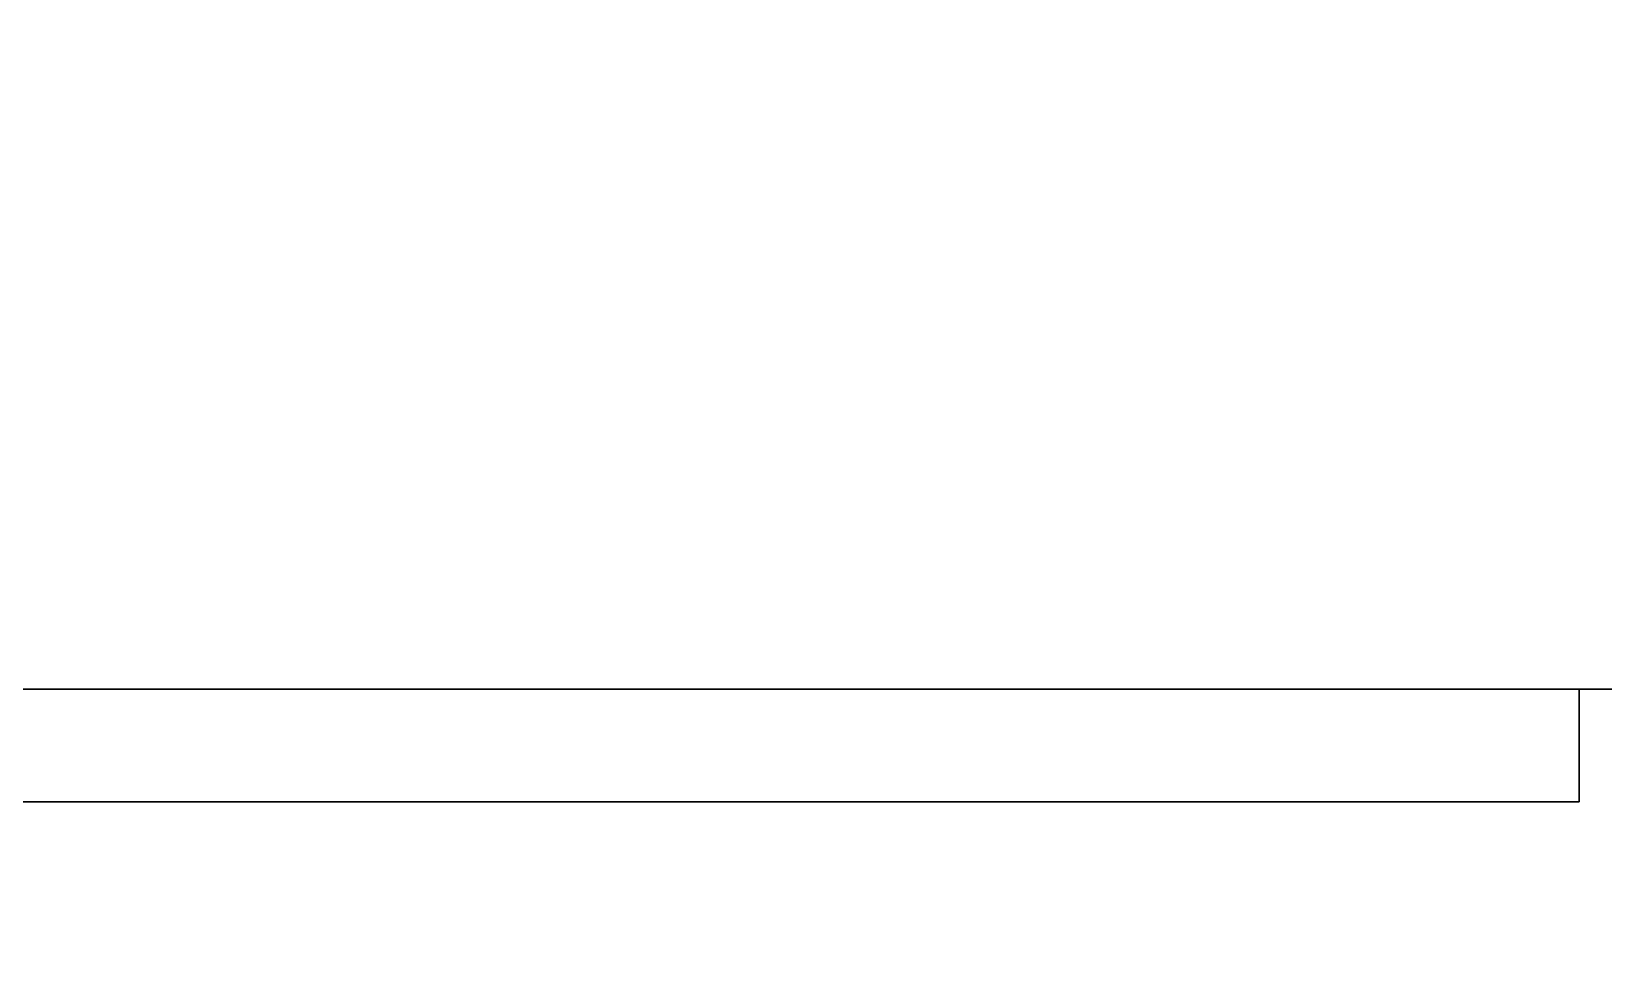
# Model space of a CAD drawing. Extents: x -1 to 1211, y -1028 to 1.
# Drawn here: x 988.9 to 1011.25, y -684.87 to -671.75 of the extents above; entities that cross this region are included whole.
import ezdxf

# ---------------------------------------------------------------- set-up
doc = ezdxf.new("R2010")
doc.units = 0
for name, color, linetype in [('IQ_200_3D', 1, 'Continuous'), ('IQ_BLACK_3D', 250, 'Continuous'), ('IQ_GRAY_3D', 8, 'Continuous')]:
    doc.layers.add(name, color=color, linetype=linetype)

msp = doc.modelspace()

# ---------------------------------------------------------------- meshes
at = {"layer": 'IQ_200_3D'}
mesh = msp.add_polyface(dxfattribs=at)
corners = [(1199, -698, 154.796), (886, -698, 154.796), (886, -668.163, 154.796), (1199, -668.163, 154.796)]
mesh.append_faces([[corners[k] for k in face] for face in [(0, 1, 2, 3)]])
mesh = msp.add_polyface(dxfattribs=at)
corners = [(1199, -669.763, 590.994), (886, -669.763, 590.994), (886, -681.099, 590.994), (1199, -681.099, 590.994)]
mesh.append_faces([[corners[k] for k in face] for face in [(0, 1, 2, 3)]])
mesh = msp.add_polyface(dxfattribs=at)
corners = [(1199, -681.099, 590.994), (886, -681.099, 590.994), (886, -681.099, 499.796), (1199, -681.099, 499.796)]
mesh.append_faces([[corners[k] for k in face] for face in [(0, 1, 2, 3)]])
mesh = msp.add_polyface(dxfattribs=at)
corners = [(1199, -681.099, 499.796), (886, -681.099, 499.796), (886, -698, 499.796), (1199, -698, 499.796)]
mesh.append_faces([[corners[k] for k in face] for face in [(0, 1, 2, 3)]])
at = {"layer": 'IQ_BLACK_3D'}
mesh = msp.add_polyface(dxfattribs=at)
corners = [(950.901, -682.699, 543.796), (950.901, -682.699, 528.796), (1000.901, -682.699, 528.796), (1000.901, -682.699, 543.796)]
mesh.append_faces([[corners[k] for k in face] for face in [(0, 1, 2, 3)]])
mesh = msp.add_polyface(dxfattribs=at)
corners = [(989.901, -682.699, 526.843), (989.901, -682.699, 521.843), (1000.901, -682.699, 521.843), (1000.901, -682.699, 526.843)]
mesh.append_faces([[corners[k] for k in face] for face in [(0, 1, 2, 3)]])
mesh = msp.add_polyface(dxfattribs=at)
corners = [(1003.901, -682.699, 537.496), (1003.59, -682.699, 537.455), (1003.301, -682.699, 537.335), (1003.052, -682.699, 537.144), (1002.861, -682.699, 536.896), (1002.742, -682.699, 536.606), (1002.701, -682.699, 536.296), (1002.742, -682.699, 535.985), (1002.861, -682.699, 535.696), (1003.052, -682.699, 535.447), (1003.301, -682.699, 535.256), (1003.59, -682.699, 535.136), (1003.901, -682.699, 535.096), (1004.211, -682.699, 535.136), (1004.501, -682.699, 535.256), (1004.749, -682.699, 535.447), (1004.94, -682.699, 535.696), (1005.06, -682.699, 535.985), (1005.101, -682.699, 536.296), (1005.06, -682.699, 536.606), (1004.94, -682.699, 536.896), (1004.749, -682.699, 537.144), (1004.501, -682.699, 537.335), (1004.211, -682.699, 537.455)]
mesh.append_faces([[corners[k] for k in face] for face in [(22, 19, 20, 21), (4, 1, 2, 3), (11, 9, 10)]], dxfattribs={"vtx0": -1})
mesh.append_faces([[corners[k] for k in face] for face in [(19, 11, 17, 18), (7, 19, 5, 6), (5, 1, 4)]], dxfattribs={"vtx0": -1, "vtx1": -1})
mesh.append_faces([[corners[k] for k in face] for face in [(7, 11, 19)]], dxfattribs={"vtx0": -1, "vtx1": -1, "vtx2": -1})
mesh.append_faces([[corners[k] for k in face] for face in [(19, 22, 23, 5), (13, 16, 17, 11)]], dxfattribs={"vtx0": -1, "vtx2": -1, "vtx3": -1})
mesh.append_faces([[corners[k] for k in face] for face in [(12, 13, 11)]], dxfattribs={"vtx1": -1})
mesh.append_faces([[corners[k] for k in face] for face in [(14, 15, 16, 13)]], dxfattribs={"vtx2": -1})
mesh.append_faces([[corners[k] for k in face] for face in [(23, 0, 1, 5), (7, 8, 9, 11)]], dxfattribs={"vtx2": -1, "vtx3": -1})
mesh = msp.add_polyface(dxfattribs=at)
corners = [(1003.901, -682.699, 542.496), (1003.59, -682.699, 542.455), (1003.301, -682.699, 542.335), (1003.052, -682.699, 542.144), (1002.861, -682.699, 541.896), (1002.742, -682.699, 541.606), (1002.701, -682.699, 541.296), (1002.742, -682.699, 540.985), (1002.861, -682.699, 540.696), (1003.052, -682.699, 540.447), (1003.301, -682.699, 540.256), (1003.59, -682.699, 540.136), (1003.901, -682.699, 540.096), (1004.211, -682.699, 540.136), (1004.501, -682.699, 540.256), (1004.749, -682.699, 540.447), (1004.94, -682.699, 540.696), (1005.06, -682.699, 540.985), (1005.101, -682.699, 541.296), (1005.06, -682.699, 541.606), (1004.94, -682.699, 541.896), (1004.749, -682.699, 542.144), (1004.501, -682.699, 542.335), (1004.211, -682.699, 542.455)]
mesh.append_faces([[corners[k] for k in face] for face in [(23, 21, 22), (17, 15, 16), (5, 3, 4), (7, 5, 6), (11, 9, 10)]], dxfattribs={"vtx0": -1})
mesh.append_faces([[corners[k] for k in face] for face in [(19, 11, 17, 18), (13, 17, 11, 12)]], dxfattribs={"vtx0": -1, "vtx1": -1})
mesh.append_faces([[corners[k] for k in face] for face in [(7, 11, 19)]], dxfattribs={"vtx0": -1, "vtx1": -1, "vtx2": -1})
mesh.append_faces([[corners[k] for k in face] for face in [(19, 23, 5, 7)]], dxfattribs={"vtx0": -1, "vtx1": -1, "vtx2": -1, "vtx3": -1})
mesh.append_faces([[corners[k] for k in face] for face in [(19, 20, 21, 23), (13, 14, 15, 17), (23, 0, 1, 5), (1, 2, 3, 5), (7, 8, 9, 11)]], dxfattribs={"vtx2": -1, "vtx3": -1})
mesh = msp.add_polyface(dxfattribs=at)
corners = [(1003.901, -682.699, 532.496), (1003.59, -682.699, 532.455), (1003.301, -682.699, 532.335), (1003.052, -682.699, 532.144), (1002.861, -682.699, 531.896), (1002.742, -682.699, 531.606), (1002.701, -682.699, 531.296), (1002.742, -682.699, 530.985), (1002.861, -682.699, 530.696), (1003.052, -682.699, 530.447), (1003.301, -682.699, 530.256), (1003.59, -682.699, 530.136), (1003.901, -682.699, 530.096), (1004.211, -682.699, 530.136), (1004.501, -682.699, 530.256), (1004.749, -682.699, 530.447), (1004.94, -682.699, 530.696), (1005.06, -682.699, 530.985), (1005.101, -682.699, 531.296), (1005.06, -682.699, 531.606), (1004.94, -682.699, 531.896), (1004.749, -682.699, 532.144), (1004.501, -682.699, 532.335), (1004.211, -682.699, 532.455)]
mesh.append_faces([[corners[k] for k in face] for face in [(22, 19, 20, 21), (17, 15, 16), (4, 1, 2, 3)]], dxfattribs={"vtx0": -1})
mesh.append_faces([[corners[k] for k in face] for face in [(19, 11, 17, 18), (13, 17, 11, 12), (7, 19, 5, 6), (5, 1, 4)]], dxfattribs={"vtx0": -1, "vtx1": -1})
mesh.append_faces([[corners[k] for k in face] for face in [(19, 22, 23, 5), (7, 10, 11, 19)]], dxfattribs={"vtx0": -1, "vtx2": -1, "vtx3": -1})
mesh.append_faces([[corners[k] for k in face] for face in [(8, 9, 10, 7)]], dxfattribs={"vtx2": -1})
mesh.append_faces([[corners[k] for k in face] for face in [(13, 14, 15, 17), (23, 0, 1, 5)]], dxfattribs={"vtx2": -1, "vtx3": -1})
at = {"layer": 'IQ_GRAY_3D'}
mesh = msp.add_polyface(dxfattribs=at)
corners = [(1010.901, -681.099, 519.795), (940.901, -681.099, 519.795), (940.901, -681.099, 548.796), (1010.901, -681.099, 548.796)]
mesh.append_faces([[corners[k] for k in face] for face in [(0, 1, 2, 3)]])
mesh = msp.add_polyface(dxfattribs=at)
corners = [(1010.901, -682.699, 548.796), (1010.901, -681.099, 548.796), (940.901, -681.099, 548.796), (940.901, -682.699, 548.796)]
mesh.append_faces([[corners[k] for k in face] for face in [(0, 1, 2, 3)]])
mesh = msp.add_polyface(dxfattribs=at)
corners = [(940.901, -682.699, 519.795), (940.901, -681.099, 519.795), (1010.901, -681.099, 519.795), (1010.901, -682.699, 519.795)]
mesh.append_faces([[corners[k] for k in face] for face in [(0, 1, 2, 3)]])
mesh = msp.add_polyface(dxfattribs=at)
corners = [(1010.901, -682.699, 519.795), (1010.901, -681.099, 519.795), (1010.901, -681.099, 548.796), (1010.901, -682.699, 548.796)]
mesh.append_faces([[corners[k] for k in face] for face in [(0, 1, 2, 3)]])
mesh = msp.add_polyface(dxfattribs=at)
corners = [(1010.901, -682.699, 548.796), (940.901, -682.699, 548.796), (940.901, -682.699, 519.795), (1010.901, -682.699, 519.795), (1000.901, -682.699, 543.796), (1000.901, -682.699, 528.796), (950.901, -682.699, 528.796), (950.901, -682.699, 543.796), (1003.901, -682.699, 537.496), (1004.211, -682.699, 537.455), (1004.501, -682.699, 537.335), (1004.749, -682.699, 537.144), (1004.94, -682.699, 536.896), (1005.06, -682.699, 536.606), (1005.101, -682.699, 536.296), (1005.06, -682.699, 535.985), (1004.94, -682.699, 535.696), (1004.749, -682.699, 535.447), (1004.501, -682.699, 535.256), (1004.211, -682.699, 535.136), (1003.901, -682.699, 535.096), (1003.59, -682.699, 535.136), (1003.301, -682.699, 535.256), (1003.052, -682.699, 535.447), (1002.861, -682.699, 535.696), (1002.742, -682.699, 535.985), (1002.701, -682.699, 536.296), (1002.742, -682.699, 536.606), (1002.861, -682.699, 536.896), (1003.052, -682.699, 537.144), (1003.301, -682.699, 537.335), (1003.59, -682.699, 537.455), (1003.901, -682.699, 542.496), (1004.211, -682.699, 542.455), (1004.501, -682.699, 542.335), (1004.749, -682.699, 542.144), (1004.94, -682.699, 541.896), (1005.06, -682.699, 541.606), (1005.101, -682.699, 541.296), (1005.06, -682.699, 540.985), (1004.94, -682.699, 540.696), (1004.749, -682.699, 540.447), (1004.501, -682.699, 540.256), (1004.211, -682.699, 540.136), (1003.901, -682.699, 540.096), (1003.59, -682.699, 540.136), (1003.301, -682.699, 540.256), (1003.052, -682.699, 540.447), (1002.861, -682.699, 540.696), (1002.742, -682.699, 540.985), (1002.701, -682.699, 541.296), (1002.742, -682.699, 541.606), (1002.861, -682.699, 541.896), (1003.052, -682.699, 542.144), (1003.301, -682.699, 542.335), (1003.59, -682.699, 542.455), (1003.901, -682.699, 532.496), (1004.211, -682.699, 532.455), (1004.501, -682.699, 532.335), (1004.749, -682.699, 532.144), (1004.94, -682.699, 531.896), (1005.06, -682.699, 531.606), (1005.101, -682.699, 531.296), (1005.06, -682.699, 530.985), (1004.94, -682.699, 530.696), (1004.749, -682.699, 530.447), (1004.501, -682.699, 530.256), (1004.211, -682.699, 530.136), (1003.901, -682.699, 530.096), (1003.59, -682.699, 530.136), (1003.301, -682.699, 530.256), (1003.052, -682.699, 530.447), (1002.861, -682.699, 530.696), (1002.742, -682.699, 530.985), (1002.701, -682.699, 531.296), (1002.742, -682.699, 531.606), (1002.861, -682.699, 531.896), (1003.052, -682.699, 532.144), (1003.301, -682.699, 532.335), (1003.59, -682.699, 532.455), (947.901, -682.699, 542.496), (948.211, -682.699, 542.455), (948.501, -682.699, 542.335), (948.749, -682.699, 542.144), (948.94, -682.699, 541.896), (949.06, -682.699, 541.606), (949.101, -682.699, 541.296), (949.06, -682.699, 540.985), (948.94, -682.699, 540.696), (948.749, -682.699, 540.447), (948.501, -682.699, 540.256), (948.211, -682.699, 540.136), (947.901, -682.699, 540.096), (947.59, -682.699, 540.136), (947.301, -682.699, 540.256), (947.052, -682.699, 540.447), (946.861, -682.699, 540.696), (946.742, -682.699, 540.985), (946.701, -682.699, 541.296), (946.742, -682.699, 541.606), (946.861, -682.699, 541.896), (947.052, -682.699, 542.144), (947.301, -682.699, 542.335), (947.59, -682.699, 542.455), (947.901, -682.699, 537.496), (948.211, -682.699, 537.455), (948.501, -682.699, 537.335), (948.749, -682.699, 537.144), (948.94, -682.699, 536.896), (949.06, -682.699, 536.606), (949.101, -682.699, 536.296), (949.06, -682.699, 535.985), (948.94, -682.699, 535.696), (948.749, -682.699, 535.447), (948.501, -682.699, 535.256), (948.211, -682.699, 535.136), (947.901, -682.699, 535.096), (947.59, -682.699, 535.136), (947.301, -682.699, 535.256), (947.052, -682.699, 535.447), (946.861, -682.699, 535.696), (946.742, -682.699, 535.985), (946.701, -682.699, 536.296), (946.742, -682.699, 536.606), (946.861, -682.699, 536.896), (947.052, -682.699, 537.144), (947.301, -682.699, 537.335), (947.59, -682.699, 537.455), (947.901, -682.699, 532.496), (948.211, -682.699, 532.455), (948.501, -682.699, 532.335), (948.749, -682.699, 532.144), (948.94, -682.699, 531.896), (949.06, -682.699, 531.606), (949.101, -682.699, 531.296), (949.06, -682.699, 530.985), (948.94, -682.699, 530.696), (948.749, -682.699, 530.447), (948.501, -682.699, 530.256), (948.211, -682.699, 530.136), (947.901, -682.699, 530.096), (947.59, -682.699, 530.136), (947.301, -682.699, 530.256), (947.052, -682.699, 530.447), (946.861, -682.699, 530.696), (946.742, -682.699, 530.985), (946.701, -682.699, 531.296), (946.742, -682.699, 531.606), (946.861, -682.699, 531.896), (947.052, -682.699, 532.144), (947.301, -682.699, 532.335), (947.59, -682.699, 532.455), (950.901, -682.699, 526.843), (961.901, -682.699, 526.843), (961.901, -682.699, 521.843), (950.901, -682.699, 521.843), (974.901, -682.699, 526.843), (974.901, -682.699, 521.843), (963.901, -682.699, 521.843), (963.901, -682.699, 526.843), (987.901, -682.699, 526.843), (987.901, -682.699, 521.843), (976.901, -682.699, 521.843), (976.901, -682.699, 526.843), (1000.901, -682.699, 526.843), (1000.901, -682.699, 521.843), (989.901, -682.699, 521.843), (989.901, -682.699, 526.843)]
mesh.append_faces([[corners[k] for k in face] for face in [(36, 0, 35), (41, 12, 40), (54, 4, 53), (51, 4, 50), (63, 3, 62), (17, 59, 16), (77, 23, 76), (72, 5, 71), (85, 7, 84), (109, 87, 108), (103, 1, 102), (100, 1, 99), (118, 151, 117), (141, 152, 140), (142, 2, 141), (144, 2, 143), (140, 152, 139)]], dxfattribs={"vtx0": -1, "vtx1": -1})
mesh.append_faces([[corners[k] for k in face] for face in [(62, 3, 14), (3, 162, 157, 2), (87, 109, 7, 86), (139, 152, 6, 138), (2, 146, 122)]], dxfattribs={"vtx0": -1, "vtx1": -1, "vtx2": -1})
mesh.append_faces([[corners[k] for k in face] for face in [(0, 36, 37), (13, 39, 40, 12), (14, 3, 0, 13), (60, 15, 16, 59), (4, 51, 52), (31, 45, 46, 30), (8, 44, 45, 31), (44, 8, 9), (30, 46, 47, 29), (49, 27, 28), (20, 79, 56, 19), (79, 20, 21, 78), (19, 56, 57), (3, 63, 64), (3, 64, 65), (24, 75, 76, 23), (5, 74, 75), (167, 160, 161, 166), (78, 21, 22), (110, 6, 7, 109), (7, 85, 86), (108, 87, 88, 107), (107, 88, 89, 106), (106, 89, 90), (1, 100, 101), (124, 95, 96, 123), (147, 121, 122, 146), (6, 133, 134), (131, 113, 114, 130), (6, 137, 138), (6, 136, 137), (130, 114, 115, 129), (133, 111, 112), (116, 128, 129, 115), (128, 116, 117, 151), (2, 145, 146)]], dxfattribs={"vtx0": -1, "vtx2": -1})
mesh.append_faces([[corners[k] for k in face] for face in [(0, 38, 39, 13), (164, 68, 69, 5), (75, 24, 25, 5), (6, 110, 111, 133), (123, 96, 97, 1), (6, 159, 156, 163), (2, 157, 158, 154), (6, 152, 153, 159), (2, 155, 152, 141)]], dxfattribs={"vtx0": -1, "vtx2": -1, "vtx3": -1})
mesh.append_faces([[corners[k] for k in face] for face in [(37, 38, 0), (34, 35, 0), (33, 34, 0), (54, 55, 4), (52, 53, 4), (55, 32, 4), (47, 48, 29), (65, 66, 3), (66, 67, 3), (60, 61, 15), (73, 74, 5), (72, 73, 5), (70, 71, 5), (164, 165, 3), (69, 70, 5), (25, 26, 5), (165, 166, 3), (81, 82, 7), (83, 84, 7), (82, 83, 7), (103, 80, 1), (101, 102, 1), (98, 99, 1), (97, 98, 1), (124, 125, 95), (134, 135, 6), (131, 132, 113), (135, 136, 6), (154, 155, 2), (142, 143, 2), (144, 145, 2), (147, 148, 121)]], dxfattribs={"vtx1": -1, "vtx2": -1})
mesh.append_faces([[corners[k] for k in face] for face in [(32, 33, 0, 4), (49, 50, 4, 27), (67, 68, 164, 3), (167, 164, 5, 160), (161, 162, 3, 166), (80, 81, 7, 1)]], dxfattribs={"vtx1": -1, "vtx2": -1, "vtx3": -1})
mesh.append_faces([[corners[k] for k in face] for face in [(14, 15, 61, 62), (42, 43, 10, 11), (41, 42, 11, 12), (9, 10, 43, 44), (48, 49, 28, 29), (26, 27, 4, 5), (7, 4, 0, 1), (17, 18, 58, 59), (57, 58, 18, 19), (22, 23, 77, 78), (162, 163, 156, 157), (163, 160, 5, 6), (91, 92, 104, 105), (90, 91, 105, 106), (127, 104, 92, 93), (93, 94, 126, 127), (125, 126, 94, 95), (120, 121, 148, 149), (122, 123, 1, 2), (132, 133, 112, 113), (158, 159, 153, 154), (118, 119, 150, 151), (149, 150, 119, 120)]], dxfattribs={"vtx1": -1, "vtx3": -1})

doc.saveas('drawing.dxf')
